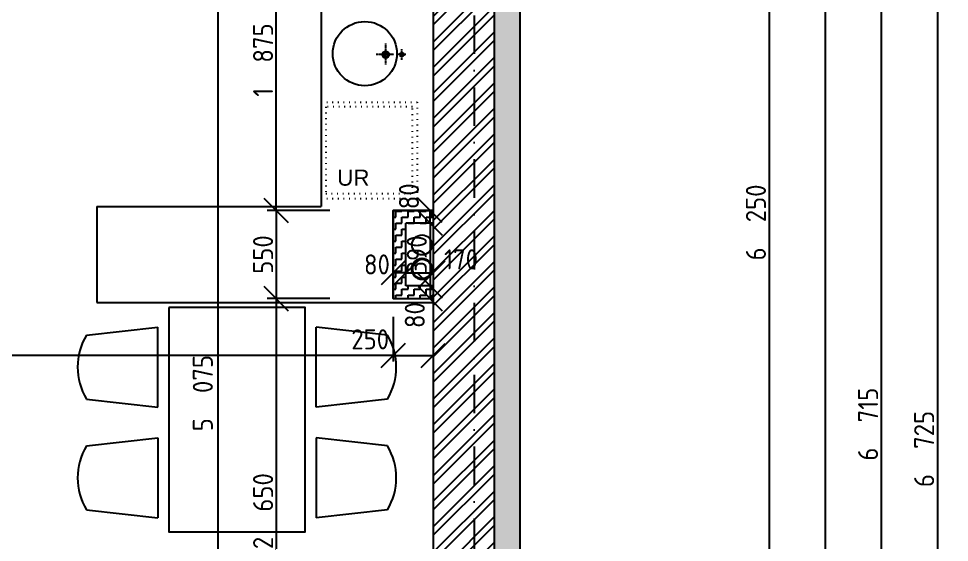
# Model space of a CAD drawing. Extents: x 4511820 to 5180432, y -1526536 to -944957.
# Drawn here: x 5037953 to 5043762, y -1342450 to -1339184 of the extents above; entities that cross this region are included whole.
import ezdxf

# ---------------------------------------------------------------- set-up
doc = ezdxf.new("R2010")
doc.units = 0
doc.header["$MEASUREMENT"] = 0
for name, pattern in [('ACAD_ISO07W100', [3.5, 0.5, -3]), ('BODKOCIARKOVANA_3', [5.6, 3, -1.3, 0, -1.3]), ('DASHED', [0.75, 0.5, -0.25])]:
    doc.linetypes.add(name, pattern=pattern)
doc.layers.get('0').update_dxf_attribs({"linetype": 'CONTINUOUS'})
doc.layers.get('Defpoints').update_dxf_attribs({"color": 61, "linetype": 'CONTINUOUS'})
for name, color, linetype in [('KÓTY', 4, 'CONTINUOUS'), ('MÚRY', 1, 'CONTINUOUS'), ('osi', 253, 'CONTINUOUS'), ('Plochy', 41, 'CONTINUOUS'), ('TENKÁ', 7, 'CONTINUOUS'), ('tzb', 153, 'CONTINUOUS'), ('ZARIADENIE', 47, 'CONTINUOUS'), ('ZARIADENIE1', 145, 'CONTINUOUS'), ('ŠRAFY', 82, 'CONTINUOUS')]:
    doc.layers.add(name, color=color, linetype=linetype)
doc.layers.add('zz-kanal-daždová', color=136, linetype='CONTINUOUS', lineweight=40)
doc.layers.add('zz-kanal-splaskova', color=37, linetype='CONTINUOUS', lineweight=18)
doc.styles.add('ARIAL', font='arial.ttf')
doc.styles.add('STYLE1', font='isocp.shx')
doc.dimstyles.new('STANDARD-50', dxfattribs={"dimtxt": 125, "dimasz": 150, "dimexe": 10, "dimexo": 200, "dimgap": 20, "dimtad": 1, "dimdsep": 46, "dimlunit": 6, "dimtxsty": 'STYLE1', "dimblk1": 'OBLIQUE', "dimblk2": 'OBLIQUE', "dimsah": 1, "dimcen": 2.5, "dimse1": 1, "dimse2": 1, "dimadec": 0, "dimazin": 0, "dimtfac": 1, "dimtmove": 1, "dimatfit": 3, "dimldrblk": 'OBLIQUE', "dimfxl": 1, "dimtolj": 1, "dimtzin": 0, "dimarcsym": 0})

# ---------------------------------------------------------------- blocks, each defined once
blk = doc.blocks.new('_OBLIQUE')
at = {"color": 0, "linetype": 'ByBlock'}
blk.add_line((-0.5, -0.5), (0.5, 0.5), dxfattribs=at)
blk = doc.blocks.new('*D22273')
at = {"layer": 'Defpoints', "color": 0}
for p in [(5041881, -1338355.2), (5041881, -1345070.2), (5043337.5, -1345070.2)]:
    blk.add_point(p, dxfattribs=at)
at = {"layer": 'KÓTY', "color": 0, "lineweight": -2}
blk.add_line((5043337.5, -1338355.2), (5043337.5, -1345070.2), dxfattribs=at)
at = {"layer": 'KÓTY', "color": 0, "linetype": 'ByBlock', "lineweight": -2, "xscale": 150, "yscale": 150, "zscale": 150}
for p, rotation in [((5043337.5, -1338355.2), 90), ((5043337.5, -1345070.2), 270)]:
    blk.add_blockref('_OBLIQUE', p, dxfattribs=dict(at, rotation=rotation))
at = {"layer": 'KÓTY', "color": 0, "insert": (5043255, -1341712.7), "char_height": 125, "attachment_point": 5, "rotation": 90, "style": 'STYLE1'}
blk.add_mtext('\\A1;6ﾠ715', dxfattribs=at)
blk = doc.blocks.new('*D22275')
at = {"layer": 'Defpoints', "color": 0}
for p in [(5040921, -1312385.2), (5040921, -1345230.2), (5042987.5, -1345230.2)]:
    blk.add_point(p, dxfattribs=at)
at = {"layer": 'KÓTY', "color": 0, "lineweight": -2}
blk.add_line((5042987.5, -1312385.2), (5042987.5, -1345230.2), dxfattribs=at)
at = {"layer": 'KÓTY', "color": 0, "linetype": 'ByBlock', "lineweight": -2, "xscale": 150, "yscale": 150, "zscale": 150}
for p, rotation in [((5042987.5, -1312385.2), 90), ((5042987.5, -1345230.2), 270)]:
    blk.add_blockref('_OBLIQUE', p, dxfattribs=dict(at, rotation=rotation))
at = {"layer": 'KÓTY', "color": 0, "insert": (5042905, -1328807.7), "char_height": 125, "attachment_point": 5, "rotation": 90, "style": 'STYLE1'}
blk.add_mtext('\\A1;32ﾠ845', dxfattribs=at)
blk = doc.blocks.new('*D22304')
at = {"layer": 'Defpoints', "color": 0}
for p in [(5040541, -1338505.2), (5040926.4, -1345230.2), (5043687.5, -1345230.2)]:
    blk.add_point(p, dxfattribs=at)
at = {"layer": 'KÓTY', "color": 0, "lineweight": -2}
blk.add_line((5043687.5, -1338505.2), (5043687.5, -1345230.2), dxfattribs=at)
at = {"layer": 'KÓTY', "color": 0, "linetype": 'ByBlock', "lineweight": -2, "xscale": 150, "yscale": 150, "zscale": 150}
for p, rotation in [((5043687.5, -1338505.2), 90), ((5043687.5, -1345230.2), 270)]:
    blk.add_blockref('_OBLIQUE', p, dxfattribs=dict(at, rotation=rotation))
at = {"layer": 'KÓTY', "color": 0, "insert": (5043605, -1341867.7), "char_height": 125, "attachment_point": 5, "rotation": 90, "style": 'STYLE1'}
blk.add_mtext('\\A1;6ﾠ725', dxfattribs=at)
blk = doc.blocks.new('JED STOL140-85')
at = {"layer": 'ZARIADENIE'}
for p, q in [((4444962.8, -1326820.6), (4444912.8, -1327264.7)), ((4445362.8, -1326820.6), (4445412.8, -1327264.7)), ((4445653.3, -1326820.6), (4445603.3, -1327264.7)), ((4446053.3, -1326820.6), (4446103.3, -1327264.7)), ((4445412.8, -1327264.7), (4444912.8, -1327264.7)), ((4445603.3, -1327264.7), (4446103.3, -1327264.7)), ((4444962.8, -1328698.1), (4444912.8, -1328253.9)), ((4445412.8, -1328253.9), (4444912.8, -1328253.9)), ((4445362.8, -1328698.1), (4445412.8, -1328253.9)), ((4445653.3, -1328698.1), (4445603.3, -1328253.9)), ((4445603.3, -1328253.9), (4446103.3, -1328253.9)), ((4446053.3, -1328698.1), (4446103.3, -1328253.9))]:
    blk.add_line(p, q, dxfattribs=at)
blk.add_lwpolyline([(4446225.2, -1327334.3), (4444825.2, -1327334.3), (4444825.2, -1328184.3), (4446225.2, -1328184.3)], close=True, dxfattribs=at)
for centre, start, end in [((4445162.8, -1327150.6), 58.78339, 121.21661), ((4445853.3, -1327150.6), 58.78339, 121.21661), ((4445162.8, -1328368.1), 238.78339, 301.21661), ((4445853.3, -1328368.1), 238.78339, 301.21661)]:
    blk.add_arc(centre, 385.9, start, end, dxfattribs=at)
blk = doc.blocks.new('*D23145')
at = {"layer": 'Defpoints', "color": 0}
for p in [(5040341.7, -1338505.2), (5039196.2, -1343580.2), (5040341.7, -1343580.2)]:
    blk.add_point(p, dxfattribs=at)
at = {"layer": 'KÓTY', "color": 0, "lineweight": -2}
blk.add_line((5039196.2, -1338505.2), (5039196.2, -1343580.2), dxfattribs=at)
at = {"layer": 'KÓTY', "color": 0, "linetype": 'ByBlock', "lineweight": -2, "xscale": 150, "yscale": 150, "zscale": 150}
for p, rotation in [((5039196.2, -1338505.2), 90), ((5039196.2, -1343580.2), 270)]:
    blk.add_blockref('_OBLIQUE', p, dxfattribs=dict(at, rotation=rotation))
at = {"layer": 'KÓTY', "color": 0, "insert": (5039103, -1341519.5), "char_height": 125, "attachment_point": 5, "rotation": 90, "style": 'STYLE1'}
blk.add_mtext('\\A1;5ﾠ075', dxfattribs=at)
blk = doc.blocks.new('*D23162')
at = {"layer": 'Defpoints', "color": 0}
for p in [(5040291, -1340380.2), (5039561.5, -1340930.2), (5040291, -1340930.2)]:
    blk.add_point(p, dxfattribs=at)
at = {"layer": 'KÓTY', "color": 0, "lineweight": -2}
blk.add_line((5039561.5, -1340380.2), (5039561.5, -1340930.2), dxfattribs=at)
at = {"layer": 'KÓTY', "color": 0, "linetype": 'ByBlock', "lineweight": -2, "xscale": 150, "yscale": 150, "zscale": 150}
for p, rotation in [((5039561.5, -1340380.2), 90), ((5039561.5, -1340930.2), 270)]:
    blk.add_blockref('_OBLIQUE', p, dxfattribs=dict(at, rotation=rotation))
at = {"layer": 'KÓTY', "color": 0, "insert": (5039479, -1340655.2), "char_height": 125, "attachment_point": 5, "rotation": 90, "style": 'STYLE1'}
blk.add_mtext('\\A1;550', dxfattribs=at)
blk = doc.blocks.new('*D23163')
at = {"layer": 'Defpoints', "color": 0}
for p in [(5039561.5, -1338505.2), (5040291, -1338505.2), (5040291, -1340380.2)]:
    blk.add_point(p, dxfattribs=at)
at = {"layer": 'KÓTY', "color": 0, "lineweight": -2}
blk.add_line((5039561.5, -1340380.2), (5039561.5, -1338505.2), dxfattribs=at)
at = {"layer": 'KÓTY', "color": 0, "linetype": 'ByBlock', "lineweight": -2, "xscale": 150, "yscale": 150, "zscale": 150}
for p, rotation in [((5039561.5, -1338505.2), 90), ((5039561.5, -1340380.2), 270)]:
    blk.add_blockref('_OBLIQUE', p, dxfattribs=dict(at, rotation=rotation))
at = {"layer": 'KÓTY', "color": 0, "insert": (5039479, -1339442.7), "char_height": 125, "attachment_point": 5, "rotation": 90, "style": 'STYLE1'}
blk.add_mtext('\\A1;1ﾠ875', dxfattribs=at)
blk = doc.blocks.new('*D23164')
at = {"layer": 'Defpoints', "color": 0}
for p in [(5040291, -1340930.2), (5039561.5, -1343580.2), (5040353.5, -1343580.2)]:
    blk.add_point(p, dxfattribs=at)
at = {"layer": 'KÓTY', "color": 0, "lineweight": -2}
blk.add_line((5039561.5, -1340930.2), (5039561.5, -1343580.2), dxfattribs=at)
at = {"layer": 'KÓTY', "color": 0, "linetype": 'ByBlock', "lineweight": -2, "xscale": 150, "yscale": 150, "zscale": 150}
for p, rotation in [((5039561.5, -1340930.2), 90), ((5039561.5, -1343580.2), 270)]:
    blk.add_blockref('_OBLIQUE', p, dxfattribs=dict(at, rotation=rotation))
at = {"layer": 'KÓTY', "color": 0, "insert": (5039479, -1342255.2), "char_height": 125, "attachment_point": 5, "rotation": 90, "style": 'STYLE1'}
blk.add_mtext('\\A1;2ﾠ650', dxfattribs=at)
blk = doc.blocks.new('*D23165')
at = {"layer": 'Defpoints', "color": 0}
for p in [(5040291, -1340930.2), (5040541, -1340930.2), (5040541, -1341285)]:
    blk.add_point(p, dxfattribs=at)
at = {"layer": 'KÓTY', "color": 0, "lineweight": -2}
blk.add_line((5040291, -1341285), (5040541, -1341285), dxfattribs=at)
at = {"layer": 'KÓTY', "color": 0, "linetype": 'ByBlock', "lineweight": -2, "xscale": 150, "yscale": 150, "zscale": 150, "rotation": 180}
blk.add_blockref('_OBLIQUE', (5040291, -1341285), dxfattribs=at)
at = {"layer": 'KÓTY', "color": 0, "linetype": 'ByBlock', "lineweight": -2, "xscale": 150, "yscale": 150, "zscale": 150}
blk.add_blockref('_OBLIQUE', (5040541, -1341285), dxfattribs=at)
at = {"layer": 'KÓTY', "color": 0, "insert": (5040147.5, -1341184), "char_height": 125, "attachment_point": 5, "style": 'STYLE1'}
blk.add_mtext('\\A1;250', dxfattribs=at)
blk = doc.blocks.new('*D23166')
at = {"layer": 'Defpoints', "color": 0}
for p in [(5034121, -1340892.7), (5040291, -1340930.2), (5034121, -1341285)]:
    blk.add_point(p, dxfattribs=at)
at = {"layer": 'KÓTY', "color": 0, "lineweight": -2}
blk.add_line((5040291, -1341285), (5034121, -1341285), dxfattribs=at)
at = {"layer": 'KÓTY', "color": 0, "linetype": 'ByBlock', "lineweight": -2, "xscale": 150, "yscale": 150, "zscale": 150, "rotation": 180}
blk.add_blockref('_OBLIQUE', (5034121, -1341285), dxfattribs=at)
at = {"layer": 'KÓTY', "color": 0, "linetype": 'ByBlock', "lineweight": -2, "xscale": 150, "yscale": 150, "zscale": 150}
blk.add_blockref('_OBLIQUE', (5040291, -1341285), dxfattribs=at)
at = {"layer": 'KÓTY', "color": 0, "insert": (5037206, -1341202.5), "char_height": 125, "attachment_point": 5, "style": 'STYLE1'}
blk.add_mtext('\\A1;6ﾠ170', dxfattribs=at)
blk = doc.blocks.new('*D23167')
at = {"layer": 'Defpoints', "color": 0}
for p in [(5040291, -1340460.2), (5040371, -1340460.2), (5040291, -1340769.5)]:
    blk.add_point(p, dxfattribs=at)
at = {"layer": 'KÓTY', "color": 0, "lineweight": -2}
blk.add_line((5040371, -1340769.5), (5040291, -1340769.5), dxfattribs=at)
at = {"layer": 'KÓTY', "color": 0, "linetype": 'ByBlock', "lineweight": -2, "xscale": 150, "yscale": 150, "zscale": 150, "rotation": 180}
blk.add_blockref('_OBLIQUE', (5040291, -1340769.5), dxfattribs=at)
at = {"layer": 'KÓTY', "color": 0, "linetype": 'ByBlock', "lineweight": -2, "xscale": 150, "yscale": 150, "zscale": 150}
blk.add_blockref('_OBLIQUE', (5040371, -1340769.5), dxfattribs=at)
at = {"layer": 'KÓTY', "color": 0, "insert": (5040189.5, -1340717), "char_height": 125, "attachment_point": 5, "style": 'STYLE1'}
blk.add_mtext('\\A1;80', dxfattribs=at)
blk = doc.blocks.new('*D23168')
at = {"layer": 'Defpoints', "color": 0}
for p in [(5040541, -1340769.5), (5040371, -1340850.2), (5040541, -1340850.2)]:
    blk.add_point(p, dxfattribs=at)
at = {"layer": 'KÓTY', "color": 0, "lineweight": -2}
blk.add_line((5040371, -1340769.5), (5040541, -1340769.5), dxfattribs=at)
at = {"layer": 'KÓTY', "color": 0, "linetype": 'ByBlock', "lineweight": -2, "xscale": 150, "yscale": 150, "zscale": 150, "rotation": 180}
blk.add_blockref('_OBLIQUE', (5040371, -1340769.5), dxfattribs=at)
at = {"layer": 'KÓTY', "color": 0, "linetype": 'ByBlock', "lineweight": -2, "xscale": 150, "yscale": 150, "zscale": 150}
blk.add_blockref('_OBLIQUE', (5040541, -1340769.5), dxfattribs=at)
at = {"layer": 'KÓTY', "color": 0, "insert": (5040714.5, -1340685), "char_height": 125, "attachment_point": 5, "style": 'STYLE1'}
blk.add_mtext('\\A1;170', dxfattribs=at)
blk = doc.blocks.new('*D23169')
at = {"layer": 'Defpoints', "color": 0}
for p in [(5040541, -1340460.2), (5040521, -1340850.2), (5040541, -1340850.2)]:
    blk.add_point(p, dxfattribs=at)
at = {"layer": 'KÓTY', "color": 0, "lineweight": -2}
blk.add_line((5040521, -1340460.2), (5040521, -1340850.2), dxfattribs=at)
at = {"layer": 'KÓTY', "color": 0, "linetype": 'ByBlock', "lineweight": -2, "xscale": 150, "yscale": 150, "zscale": 150}
for p, rotation in [((5040521, -1340460.2), 90), ((5040521, -1340850.2), 270)]:
    blk.add_blockref('_OBLIQUE', p, dxfattribs=dict(at, rotation=rotation))
at = {"layer": 'KÓTY', "color": 0, "insert": (5040438.5, -1340655.2), "char_height": 125, "attachment_point": 5, "rotation": 90, "style": 'STYLE1'}
blk.add_mtext('\\A1;390', dxfattribs=at)
blk = doc.blocks.new('*D23170')
at = {"layer": 'Defpoints', "color": 0}
for p in [(5040521, -1340380.2), (5040521, -1340380.2), (5040521, -1340460.2)]:
    blk.add_point(p, dxfattribs=at)
at = {"layer": 'KÓTY', "color": 0, "lineweight": -2}
blk.add_line((5040521, -1340460.2), (5040521, -1340380.2), dxfattribs=at)
at = {"layer": 'KÓTY', "color": 0, "linetype": 'ByBlock', "lineweight": -2, "xscale": 150, "yscale": 150, "zscale": 150}
for p, rotation in [((5040521, -1340380.2), 90), ((5040521, -1340460.2), 270)]:
    blk.add_blockref('_OBLIQUE', p, dxfattribs=dict(at, rotation=rotation))
at = {"layer": 'KÓTY', "color": 0, "insert": (5040389.5, -1340292), "char_height": 125, "attachment_point": 5, "rotation": 90, "style": 'STYLE1'}
blk.add_mtext('\\A1;80', dxfattribs=at)
blk = doc.blocks.new('*D23171')
at = {"layer": 'Defpoints', "color": 0}
for p in [(5040521, -1340850.2), (5040521, -1340930.2), (5040521, -1340930.2)]:
    blk.add_point(p, dxfattribs=at)
at = {"layer": 'KÓTY', "color": 0, "lineweight": -2}
blk.add_line((5040521, -1340850.2), (5040521, -1340930.2), dxfattribs=at)
at = {"layer": 'KÓTY', "color": 0, "linetype": 'ByBlock', "lineweight": -2, "xscale": 150, "yscale": 150, "zscale": 150}
for p, rotation in [((5040521, -1340850.2), 90), ((5040521, -1340930.2), 270)]:
    blk.add_blockref('_OBLIQUE', p, dxfattribs=dict(at, rotation=rotation))
at = {"layer": 'KÓTY', "color": 0, "insert": (5040426, -1341033), "char_height": 125, "attachment_point": 5, "rotation": 90, "style": 'STYLE1'}
blk.add_mtext('\\A1;80', dxfattribs=at)
blk = doc.blocks.new('*D45368')
at = {"layer": 'Defpoints', "color": 0}
for p in [(5040921, -1337330.2), (5040921, -1343580.2), (5042637.5, -1343580.2)]:
    blk.add_point(p, dxfattribs=at)
at = {"layer": 'KÓTY', "color": 0, "lineweight": -2}
blk.add_line((5042637.5, -1337330.2), (5042637.5, -1343580.2), dxfattribs=at)
at = {"layer": 'KÓTY', "color": 0, "linetype": 'ByBlock', "lineweight": -2, "xscale": 150, "yscale": 150, "zscale": 150}
for p, rotation in [((5042637.5, -1337330.2), 90), ((5042637.5, -1343580.2), 270)]:
    blk.add_blockref('_OBLIQUE', p, dxfattribs=dict(at, rotation=rotation))
at = {"layer": 'KÓTY', "color": 0, "insert": (5042555, -1340455.2), "char_height": 125, "attachment_point": 5, "rotation": 90, "style": 'STYLE1'}
blk.add_mtext('\\A1;6ﾠ250', dxfattribs=at)

msp = doc.modelspace()

# ---------------------------------------------------------------- hatches: boundary and pattern name
at = {"layer": 'ŠRAFY'}
h = msp.add_hatch(dxfattribs=at)
h.set_pattern_fill('HEX', color=256, scale=200)
h.set_pattern_definition([(0, (0, -175781), (0, 43.3012702), [25, -50]), (120, (0, -175781), (-37.5, -21.6506351), [25, -50]), (60, (25, -175781), (-37.5, 21.6506351), [25, -50])])
h.paths.add_polyline_path([(5040921, -1345230.191), (5040621, -1345230.191), (5040621, -1343730.191), (5040166, -1343730.191), (5040166, -1343970.191), (5040461, -1343970.191), (5040461, -1345355.191), (5041081, -1345355.191), (5041081, -1337330.191), (5040921, -1337330.191), (5040921, -1343730.191)])
h.paths.add_polyline_path([(5040920.451, -1344685), (5041183.049, -1344685), (5041183.049, -1344935), (5040920.451, -1344935)], flags=9)
h = msp.add_hatch(dxfattribs=at)
h.set_pattern_fill('ANSI32', color=256, scale=300)
h.paths.add_polyline_path([(5040921, -1337330.191), (5040851, -1337330.191), (5040541, -1337330.191), (5040541, -1338205.191), (5040541, -1338505.191), (5040541, -1338775.191), (5040541, -1338855.191), (5040541, -1340380.191), (5040541, -1340460.191), (5040541, -1340850.191), (5040541, -1340930.191), (5040541, -1340955.191), (5040541, -1343580.191), (5040921, -1343580.191)])
at = {"layer": 'ŠRAFY', "ltscale": 0.25}
h = msp.add_hatch(dxfattribs=at)
h.set_pattern_fill('ZIGZAG', color=256, scale=300, style=0)
h.set_pattern_definition([(0, (-68841.5, 128041), (37.5, 37.5), [37.5, -37.5]), (90, (-68804, 128041), (-37.5, 37.5), [37.5, -37.5])])
h.paths.add_polyline_path([(5040541, -1340930.191), (5040541, -1340850.191), (5040371, -1340850.191), (5040371, -1340460.191), (5040541, -1340460.191), (5040541, -1340380.191), (5040291, -1340380.191), (5040291, -1340930.191)])

# ---------------------------------------------------------------- linework, layer by layer
at = {"layer": 'KÓTY'}
for p, q in [((5039896.5, -1340380.191), (5039504, -1340380.191)), ((5039896.5, -1340930.191), (5039504, -1340930.191)), ((5040291, -1341043.691), (5040291, -1341322))]:
    msp.add_line(p, q, dxfattribs=at)
at = {"layer": 'MÚRY'}
for p, q in [((5041081, -1337330.191), (5041081, -1345355.191)), ((5040541, -1338855.191), (5040541, -1340380.191)), ((5040291, -1340930.191), (5040291, -1340380.191)), ((5040291, -1340380.191), (5040541, -1340380.191)), ((5040371, -1340850.191), (5040371, -1340460.191)), ((5040541, -1340460.191), (5040371, -1340460.191)), ((5040541, -1340460.191), (5040541, -1340850.191)), ((5040541, -1340850.191), (5040371, -1340850.191)), ((5040291, -1340930.191), (5040541, -1340930.191)), ((5040541, -1340930.191), (5040541, -1343580.191))]:
    msp.add_line(p, q, dxfattribs=at)
at = {"layer": 'osi', "linetype": 'BODKOCIARKOVANA_3', "ltscale": 80}
msp.add_line((5040796, -1310038), (5040796, -1347555.191), dxfattribs=at)
at = {"layer": 'Plochy'}
msp.add_lwpolyline([(5034121, -1338505.191), (5040191, -1338505.191), (5040191, -1338855.191), (5040541, -1338855.191), (5040541, -1340380.191), (5040291, -1340380.191), (5040291, -1340930.191), (5040541, -1340930.191), (5040541, -1343580.191), (5034121, -1343580.191)], close=True, dxfattribs=at)
at = {"layer": 'TENKÁ'}
for p, q in [((5040921, -1337330.191), (5040921, -1345230.191)), ((5040541, -1340380.191), (5040541, -1340460.191)), ((5040541, -1340850.191), (5040541, -1340930.191))]:
    msp.add_line(p, q, dxfattribs=at)
at = {"layer": 'tzb'}
msp.add_circle((5040471, -1340595.191), 62.5, dxfattribs=at)
msp.add_circle((5040471, -1340595.191), 62.5, dxfattribs=at)
msp.add_circle((5040471, -1340595.191), 62.5, dxfattribs=at)
at = {"layer": 'tzb', "color": 1}
msp.add_circle((5040471, -1340745.191), 62.5, dxfattribs=at)
msp.add_circle((5040471, -1340745.191), 62.5, dxfattribs=at)
msp.add_circle((5040471, -1340745.191), 62.5, dxfattribs=at)
at = {"layer": 'ZARIADENIE1', "color": 8, "ltscale": 0.25}
for p, q in [((5039841, -1339105.191), (5039841, -1340355.191)), ((5038441, -1340355.191), (5039841, -1340355.191)), ((5038441, -1340355.191), (5038441, -1340955.191)), ((5038441, -1340955.191), (5040541, -1340955.191))]:
    msp.add_line(p, q, dxfattribs=at)
at = {"layer": 'ZARIADENIE1', "color": 8, "linetype": 'DASHED'}
for p, q in [((5040244.231, -1339471.152), (5040244.231, -1339339.699)), ((5040344.654, -1339441.028), (5040344.654, -1339375.301)), ((5040294.896, -1339408.164), (5040185.351, -1339408.164)), ((5040369.301, -1339408.164), (5040317.268, -1339408.164))]:
    msp.add_line(p, q, dxfattribs=at)
at = {"layer": 'ZARIADENIE1', "color": 8, "linetype": 'ACAD_ISO07W100', "ltscale": 10}
for p, q in [((5039841, -1339705.191), (5040441, -1339705.191)), ((5040441, -1339705.191), (5040441, -1340305.191)), ((5039841, -1340305.191), (5040441, -1340305.191)), ((5039341, -1340355.191), (5039841, -1340355.191))]:
    msp.add_line(p, q, dxfattribs=at)
msp.add_lwpolyline([(5040411, -1339735.191), (5039871, -1339735.191), (5039871, -1340275.191), (5040411, -1340275.191)], close=True, dxfattribs=at)
at = {"layer": 'ZARIADENIE1', "color": 8, "ltscale": 0.25}
msp.add_circle((5040114.088, -1339402.316), 200, dxfattribs=at)
at = {"layer": 'ZARIADENIE1', "color": 8, "linetype": 'Continuous'}
for centre, radius in [((5040243.964, -1339408.437), 20.877), ((5040244.231, -1339408.164), 14.781)]:
    msp.add_circle(centre, radius, dxfattribs=at)
at = {"layer": 'ZARIADENIE1', "color": 8, "linetype": 'DASHED'}
msp.add_circle((5040344.654, -1339408.478), 12.931, dxfattribs=at)
at = {"layer": 'zz-kanal-daždová'}
msp.add_circle((5040471, -1340745.191), 62.5, dxfattribs=at)
at = {"layer": 'zz-kanal-splaskova'}
msp.add_circle((5040471, -1340595.191), 62.5, dxfattribs=at)

# ---------------------------------------------------------------- block references
at = {"layer": 'ZARIADENIE', "rotation": 90}
msp.add_blockref('JED STOL140-85', (3711556.662, -5787210.359), dxfattribs=at)

# ---------------------------------------------------------------- texts
at = {"layer": 'ZARIADENIE1', "color": 8, "linetype": 'ACAD_ISO07W100', "ltscale": 10, "style": 'ARIAL'}
msp.add_text('UR', height=100, dxfattribs=at).set_placement((5039941.429, -1340225.799))

# ---------------------------------------------------------------- dimensions: what is measured, and where the dimension line sits
at = {"layer": 'KÓTY'}
for base, p1, p2, picture, middle in [((5042987.5, -1345230.191), (5040921, -1312385.191), (5040921, -1345230.191), '*D22275', (5042904.957, -1328807.691)), ((5043337.5, -1345070.191), (5041881, -1338355.191), (5041881, -1345070.191), '*D22273', (5043254.957, -1341712.691)), ((5039561.5, -1338505.191), (5040291, -1340380.191), (5040291, -1338505.191), '*D23163', (5039478.957, -1339442.691)), ((5043687.5, -1345230.191), (5040541, -1338505.191), (5040926.445, -1345230.191), '*D22304', (5043604.957, -1341867.691)), ((5039561.5, -1340930.191), (5040291, -1340380.191), (5040291, -1340930.191), '*D23162', (5039479, -1340655.191)), ((5040521, -1340850.191), (5040541, -1340460.191), (5040541, -1340850.191), '*D23169', (5040438.5, -1340655.191)), ((5039561.5, -1343580.191), (5040291, -1340930.191), (5040353.5, -1343580.191), '*D23164', (5039478.957, -1342255.191))]:
    dim = msp.add_linear_dim(base=base, p1=p1, p2=p2, angle=90, dimstyle='STANDARD-50', dxfattribs=at)
    dim.commit()
    dim.dimension.update_dxf_attribs({"geometry": picture, "text_midpoint": middle})
dim = msp.add_linear_dim(base=(5042637.5, -1343580.191), p1=(5040921, -1337330.191), p2=(5040921, -1343580.191), angle=90, dimstyle='STANDARD-50', override={"dimtxsty": 'STYLE1', "dimldrblk": 'OBLIQUE'}, dxfattribs=at)
dim.commit()
dim.dimension.update_dxf_attribs({"geometry": '*D45368', "text_midpoint": (5042554.957, -1340455.191)})
for base, p1, p2, picture, middle in [((5039196.191, -1343580.191), (5040341.691, -1338505.191), (5040341.691, -1343580.191), '*D23145', (5039185.5, -1341519.5)), ((5040521, -1340380.191), (5040521, -1340460.191), (5040521, -1340380.191), '*D23170', (5040472, -1340292)), ((5040521, -1340930.191), (5040521, -1340850.191), (5040521, -1340930.191), '*D23171', (5040508.5, -1341033))]:
    dim = msp.add_linear_dim(base=base, p1=p1, p2=p2, angle=90, dimstyle='STANDARD-50', dxfattribs=at)
    dim.commit()
    dim.dimension.update_dxf_attribs({"geometry": picture, "text_midpoint": middle, "dimtype": 160})
for base, p1, p2, picture, middle in [((5040291, -1340769.5), (5040371, -1340460.191), (5040291, -1340460.191), '*D23167', (5040189.5, -1340799.5)), ((5040541, -1340769.5), (5040371, -1340850.191), (5040541, -1340850.191), '*D23168', (5040714.5, -1340767.5)), ((5040541, -1341285), (5040291, -1340930.191), (5040541, -1340930.191), '*D23165', (5040147.5, -1341266.5))]:
    dim = msp.add_linear_dim(base=base, p1=p1, p2=p2, dimstyle='STANDARD-50', dxfattribs=at)
    dim.commit()
    dim.dimension.update_dxf_attribs({"geometry": picture, "text_midpoint": middle, "dimtype": 160})
dim = msp.add_linear_dim(base=(5034121, -1341285), p1=(5040291, -1340930.191), p2=(5034121, -1340892.691), dimstyle='STANDARD-50', dxfattribs=at)
dim.commit()
dim.dimension.update_dxf_attribs({"geometry": '*D23166', "text_midpoint": (5037206, -1341202.457)})

doc.saveas('drawing.dxf')
